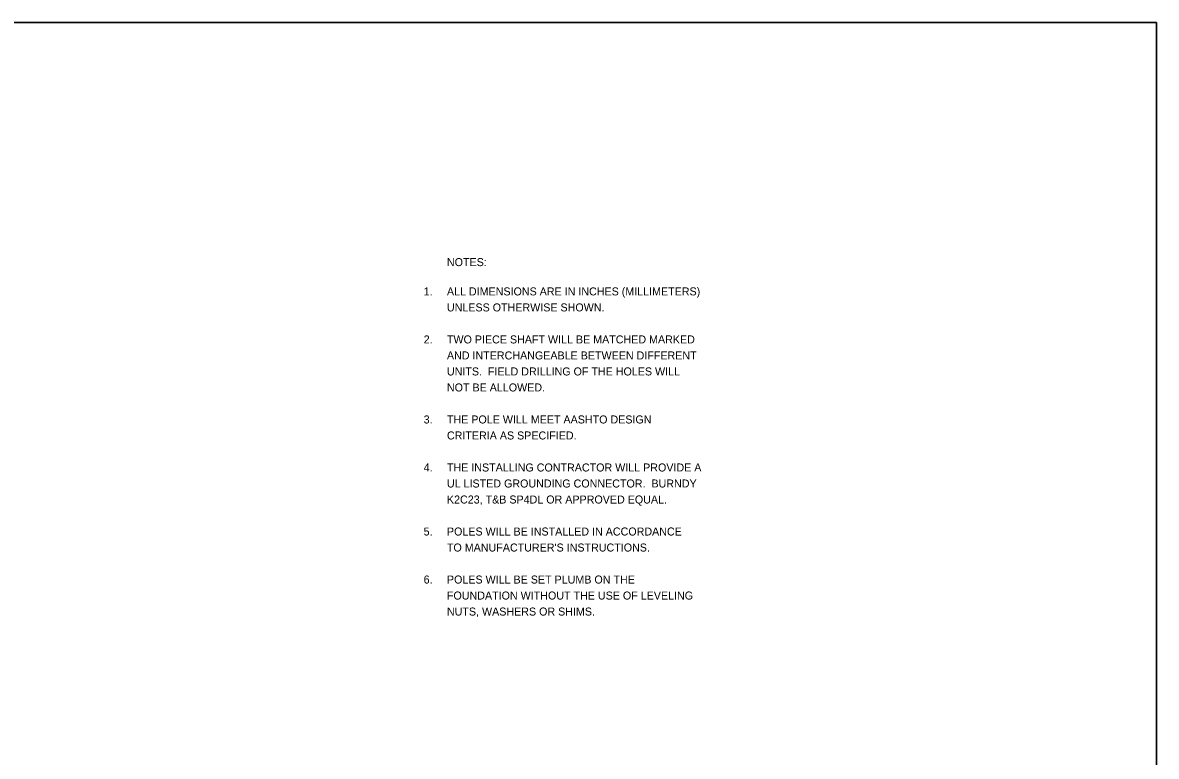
# Model space of a CAD drawing. Extents: x 2262615.86 to 2262618.69, y -3123851.14 to -3123849.31.
# Drawn here: x 2262617.276 to 2262618.693, y -3123850.226 to -3123849.31 of the extents above; entities that cross this region are included whole.
import ezdxf

# ---------------------------------------------------------------- set-up
doc = ezdxf.new("R2010")
doc.units = 0
for name, color, linetype in [('SH_General_Details', 7, 'Continuous'), ('SH_Named_Boundary', 7, 'Continuous'), ('SH_Printer_Plotting_Border', 7, 'Continuous')]:
    doc.layers.add(name, color=color, linetype=linetype)

msp = doc.modelspace()

# ---------------------------------------------------------------- linework, layer by layer
at = {"layer": 'SH_Named_Boundary'}
msp.add_lwpolyline([(2262615.8596, -3123851.1429), (2262618.6929, -3123851.1429), (2262618.6929, -3123849.3095), (2262615.8596, -3123849.3095)], close=True, dxfattribs=at)
at = {"layer": 'SH_Printer_Plotting_Border'}
msp.add_lwpolyline([(2262615.8596, -3123849.3095), (2262618.6929, -3123849.3095), (2262618.6929, -3123851.1429), (2262615.8596, -3123851.1429)], close=True, dxfattribs=at)

# ---------------------------------------------------------------- texts
at = {"layer": 'SH_General_Details'}
for s, p in [('NOTES:', (2262617.8064, -3123849.6137)), ('1.', (2262617.7773, -3123849.6503)), ('ALL DIMENSIONS ARE IN INCHES (MILLIMETERS)', (2262617.8064, -3123849.6503)), ('UNLESS OTHERWISE SHOWN.', (2262617.8064, -3123849.6703)), ('2.', (2262617.7773, -3123849.7103)), ('TWO PIECE SHAFT WILL BE MATCHED MARKED', (2262617.8064, -3123849.7103)), ('AND INTERCHANGEABLE BETWEEN DIFFERENT', (2262617.8064, -3123849.7303)), ('UNITS.  FIELD DRILLING OF THE HOLES WILL', (2262617.8064, -3123849.7503)), ('NOT BE ALLOWED.', (2262617.8064, -3123849.7703)), ('3.', (2262617.7773, -3123849.8103)), ('THE POLE WILL MEET AASHTO DESIGN', (2262617.8064, -3123849.8103)), ('CRITERIA AS SPECIFIED.', (2262617.8064, -3123849.8303)), ('4.', (2262617.7773, -3123849.8703)), ('THE INSTALLING CONTRACTOR WILL PROVIDE A', (2262617.8064, -3123849.8703)), ('UL LISTED GROUNDING CONNECTOR.  BURNDY ', (2262617.8064, -3123849.8903)), ('K2C23, T&B SP4DL OR APPROVED EQUAL.', (2262617.8064, -3123849.9103)), ('5.', (2262617.7773, -3123849.9503)), ('POLES WILL BE INSTALLED IN ACCORDANCE', (2262617.8064, -3123849.9503)), ("TO MANUFACTURER'S INSTRUCTIONS.", (2262617.8064, -3123849.9703)), ('6.', (2262617.7773, -3123850.0103)), ('POLES WILL BE SET PLUMB ON THE', (2262617.8064, -3123850.0103)), ('FOUNDATION WITHOUT THE USE OF LEVELING', (2262617.8064, -3123850.0303)), ('NUTS, WASHERS OR SHIMS.', (2262617.8064, -3123850.0503))]:
    msp.add_text(s, height=0.01, dxfattribs=at).set_placement(p)

doc.saveas('drawing.dxf')
